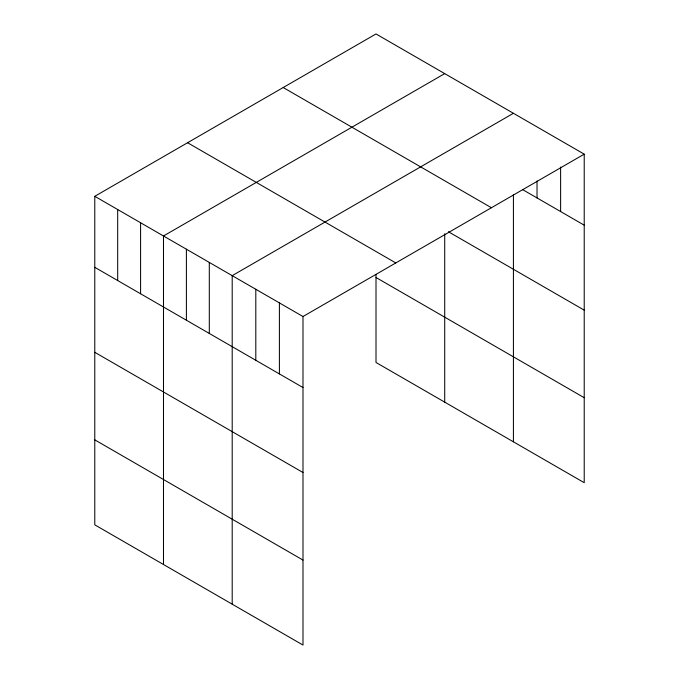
<?xml version="1.0" encoding="UTF-8"?>
<svg xmlns="http://www.w3.org/2000/svg" width="679" height="679" viewBox="0 0 679 679"><rect width="100%" height="100%" fill="white"/><g stroke="black" fill="none" stroke-linecap="round" stroke-linejoin="round"><path stroke-width="1.02" d="M94.78 196.307L302.995 316.524L302.995 645.05L94.78 524.842L94.78 196.307L376.005 33.95L584.22 154.158L584.22 482.693L376.005 362.476L376.005 274.367M444.711 73.621L163.495 235.978L163.495 564.512M513.426 113.291L232.201 275.649L232.201 604.174M302.995 316.524L584.22 154.158M522.499 189.543L584.22 225.173M283.202 87.532L491.418 207.74M448.378 231.726L584.22 310.15M187.582 142.734L395.798 262.943M376.005 277.499L584.22 397.707M94.78 267.322L302.995 387.539M94.78 352.308L302.995 472.516M94.78 439.856L302.995 560.073M560.616 167.034L560.616 211.551M537.021 180.97L537.021 197.928M513.426 194.797L513.426 441.817M444.711 233.78L444.711 402.146M279.4 302.902L279.4 373.908M255.805 289.271L255.805 360.286M209.302 262.425L209.302 333.44M186.394 249.201L186.394 320.216M140.587 222.754L140.587 293.769M117.688 209.531L117.688 280.546"/></g></svg>
